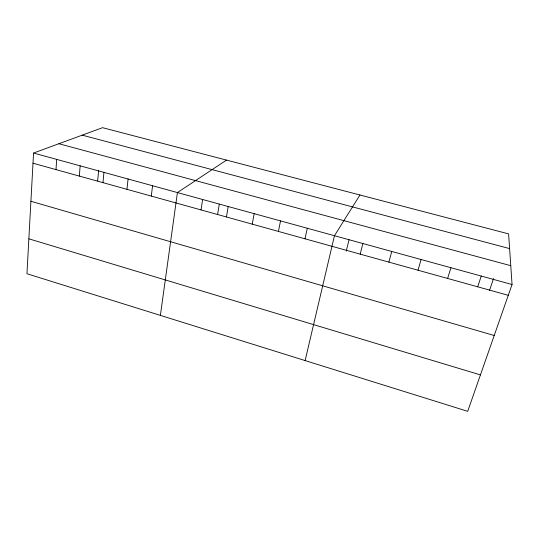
<?xml version="1.0" encoding="UTF-8"?>
<svg xmlns="http://www.w3.org/2000/svg" width="539" height="539" viewBox="0 0 539 539"><rect width="100%" height="100%" fill="white"/><g stroke="black" fill="none" stroke-linecap="round" stroke-linejoin="round"><path stroke-width="0.81" d="M33.553 153.036L26.95 273.738L467.697 411.324L512.05 284.518L508.6 233.886L102.572 127.676L33.553 153.036L512.05 284.518M55.995 169.596L56.689 159.396M79.314 176.078L80.149 165.837M97.66 180.963L98.65 170.23M102.962 182.654L103.946 172.379M126.955 189.324L128.087 179.009M151.291 196.081L152.571 185.739M160.379 315.389L177.419 192.564L226.508 160.096M201.027 209.907L202.63 199.497M217.588 214.535L219.285 204.153M226.447 216.974L228.213 206.525M252.239 224.143L254.179 213.66M278.42 231.42L280.536 220.902M304.993 238.804L307.297 228.253M305.128 360.578L334.456 235.718L359.958 195.003M346.247 251.161L349.023 239.801M360.2 254.145L362.882 243.534M388.875 262.116L391.765 251.464M418.008 270.214L421.107 259.528M447.613 278.441L450.927 267.728M477.702 286.802L481.239 276.056M489.547 290.366L493.529 278.569M82.218 135.154L509.604 248.594M58.886 143.731L510.77 265.68M33 163.209L508.277 295.305M30.918 201.276L494.216 335.501M28.863 238.824L480.438 374.901"/></g></svg>
